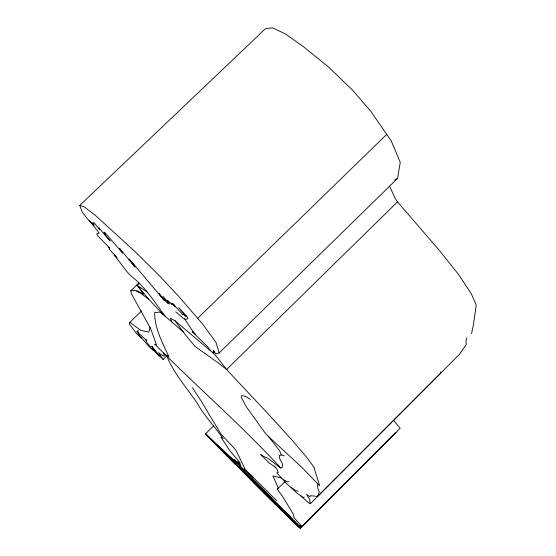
<?xml version="1.0" encoding="UTF-8"?>
<svg xmlns="http://www.w3.org/2000/svg" width="556" height="556" viewBox="0 0 556 556"><rect width="100%" height="100%" fill="white"/><g stroke="black" fill="none" stroke-linecap="round" stroke-linejoin="round"><path stroke-width="0.83" d="M146.763 339.278L146.687 340.585L138.361 332.988L136.811 331.119L138.09 331.925L137.825 330.82L138.263 330.201M141.697 310.873L129.868 322.32L129.541 324.294L136.672 333.656L141.238 338.152L137.805 332.842L138.361 332.988M250.415 399.41L246.134 396.706L241.985 395.483L241.089 396.963L246.252 406.735L265.956 434.111L302.909 468.437L319.61 485.777L313.938 467.179L307.002 457.72L292.039 440.081L270.404 416.284L226.591 369.525L216.34 356.257L213.156 353.032L213.379 350.162L215.631 353.825L219.196 352.942L397.554 178.393L400.264 162.373L391.111 140.675L370.657 111.144L352.011 89.551L328.13 66.685L303.465 46.711L285.381 33.902L272.468 27.8L265.414 28.752L79.772 205.4L82.045 211.69L85.68 216.757L92.921 224.707L91.907 222.893L94.228 225.409L93.054 222.775L94.249 222.72L99.524 229.663L98.808 227.821L110.234 241.116L105.869 235.647L103.93 232.213L104.75 232.352L122.702 253.188L119.665 248.469L135.038 267.082L129.041 259.075L135.101 266.519L132.119 262.397L164.152 300.31L158.717 293.248L168.259 303.93L162.977 296.424L169.517 303.951L167.37 300.184L172.026 304.473L171.748 303.208L175.098 306.752L173.145 303.84L182.841 314.738L183.181 314.189L185.919 316.83L178.768 307.614L186.427 315.919L188.109 318.484L185.864 319.443L183.404 318.359L175.807 311.812M471.516 333.69L473.219 325.955L476.228 305.077L471.335 293.846L458.582 274.532L438.76 249.672L397.505 201.87L395.344 198.756L389.728 186.559M149.953 327.289L148.876 332.113L140.904 330.375L129.868 322.32M440.804 371.936L440.296 373.514L310.317 503.757L307.663 502.033L300.511 495.618M310.317 503.757L309.699 499.517L306.571 494.374L309.984 496.668L310.63 495.667L317.643 496.459L319.325 491.747L317.803 488.557L317.427 483.268M466.922 337.846L466.032 340.14L466.213 344.609L459.388 354.422L317.643 496.459M151.573 348.313L159.016 355.854L152.914 348.264L151.816 346.186L159.989 356.521L163.096 359.517L158.578 352.664L162.95 355.791L164.458 356.076L163.527 352.963M329.625 498.711L300.282 528.151L264.51 493.506L219.599 447.886L244.779 470.508M330.848 497.481L335.129 493.193M336.957 491.351L341.238 487.056M343.073 485.214L347.354 480.926M349.189 479.084L352.851 475.401M355.298 472.947L358.967 469.271M361.414 466.818L365.077 463.134M367.523 460.681L370.581 457.616M373.639 454.544L376.697 451.479M379.748 448.414L382.806 445.349M385.864 442.277L395.969 432.387L300.49 528.2L299.538 527.985L294.423 523.196L265.149 494.284L220.781 449.387M276.7 500.636L253.105 477.354L243.994 469.709L300.608 527.303L299.74 525.323L302.165 526.567L400.167 428.231L393.523 420.336M302.165 526.567L293.936 517.678L293.492 514.474L282.566 496.411L277.229 489.308L285.096 481.489M235.028 464.204L206.019 434.458L205.678 433.708L213.699 425.806M397.505 201.87L226.591 369.525L218.14 362.859L194.934 346.374L185.058 334.413L175.001 320.805L170.296 318.199L171.922 322.07L183.174 331.862M214.394 351.823L213.156 353.032L175.001 320.805M197.686 318.324L386.726 134.337M163.096 359.517L167.05 355.652M277.229 489.308L278.361 488.21L272.906 475.901L281.329 477.972L283.24 479.626L287.257 481.781L288.835 481.656M284.227 455.871L281.315 454.884L279.334 455.663L279.522 458.325L282.622 464.295L282.212 467.443L280.71 468.006C241.394 425.09 197.22 387.122 156.361 345.762L154.7 344.164L156.465 344.852L150.732 328.742L131.39 293.749L130.799 290.76L138.924 282.928M139.042 283.442L137.165 285.249L143.65 294.235L136.727 290.496L148.73 299.156L162.901 314.328L171.922 322.07M394.697 180.165L397.554 178.393M304.292 497.064L303.117 497.544L295.618 491.997L291.073 487.445M130.799 290.76L135.289 290.496L139.153 292.623M298.322 491.101L296.146 490.837L290.232 486.889L285.346 482.344L283.24 479.626M79.772 205.4L84.345 206.915L95.25 215.269L135.393 251.924L159.287 275.644L179.129 296.821L202.752 324.197L216.006 342.447L219.196 352.942M243.792 469.646L205.678 433.708M165.195 354.638L168.906 356.737C162.401 342.739 154.693 328.374 154.624 312.569L160.059 312.104L162.901 314.328M147.409 292.254L137.165 285.249L148.73 299.156M280.71 468.006L267.672 458.123L263.051 456.205L260.688 454.551L269.146 462.891L275.171 467.061M115.947 256.573L114.133 255.183C120.77 262.439 125.19 271.265 132.96 277.59C146.228 288.112 154.95 302.728 165.049 316.003M269.848 498.683L298.023 524.732M253.522 482.476L262.849 490.663L290.371 517.108M271.773 498.204L260.361 487.723L239.059 466.755L260.653 488.627M234.271 461.355L218.181 445.947L223.47 451.263M109.754 248.157L97.835 235.862L96.695 233.923L99.135 232.95L89.238 220.391M281.329 477.972L276.798 472.753L278.174 472.44L276.93 469.062L274.372 466.15M240.143 465.824L233.965 459.673L241.033 465.511L237.683 461.487L240.303 463.162L229.67 450.388L221.01 437.28L223.102 438.545C214.797 426.584 204.518 416.145 197.283 403.308C186.844 387.935 174.077 373.59 166.856 356.313M253.105 477.354L244.445 468.729L244.779 468.444L235.765 449.964L220.801 433.882L201.064 400.897L192.383 387.595M224.047 452.959L206.019 434.458M117.073 257.734L109.449 249.429L108.781 247.218M140.8 337.082L148.278 345.832L152.99 350.224L146.381 341.857L145.818 340.362M268.451 436.474L279.501 450.562L281.315 454.884M210.356 350.426L207.791 346.923L192.209 331.619L195.219 334.121L192.432 330.737L184.627 318.901M299.316 526.025L300.49 528.2"/></g></svg>
